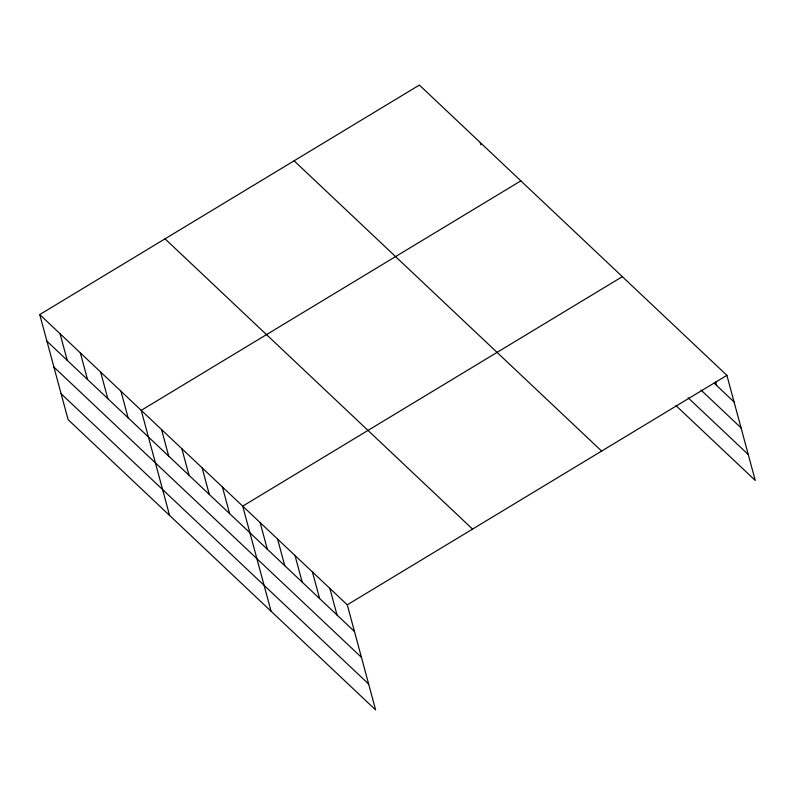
<?xml version="1.0" encoding="UTF-8"?>
<svg xmlns="http://www.w3.org/2000/svg" width="795" height="795" viewBox="0 0 795 795"><rect width="100%" height="100%" fill="white"/><g stroke="black" fill="none" stroke-linecap="round" stroke-linejoin="round"><path stroke-width="1.19" d="M39.75 314.562L347.276 604.836L375.628 709.925L68.102 419.651L39.75 314.562L419.372 85.075L726.898 375.349L755.25 480.438L675.959 405.599M520.854 180.863L141.232 410.349L169.583 515.438M622.336 276.66L242.714 506.147L271.075 611.226M347.276 604.836L726.898 375.349M714.039 383.061L734.083 401.982M700.981 390.037L741.069 427.869M688.142 397.798L748.264 454.551M294.09 160.809L601.616 451.083M165.022 238.828L472.548 529.102M46.935 341.194L354.461 631.469M53.921 367.081L361.447 657.356M61.116 393.754L368.642 684.038M715.719 382.057L716.653 385.535M480.26 142.553L480.886 144.869M329.846 588.389L337.03 615.022M312.425 571.943L319.61 598.565M294.995 555.486L302.18 582.119M277.574 539.04L284.759 565.672M260.144 522.593L267.329 549.226M222.421 486.987L229.606 513.62M202.119 467.828L209.314 494.46M181.826 448.668L189.011 475.301M161.534 429.509L168.719 456.141M120.939 391.19L128.124 417.822M100.637 372.04L107.822 398.663M80.345 352.881L87.529 379.513M60.042 333.721L67.237 360.354"/></g></svg>
